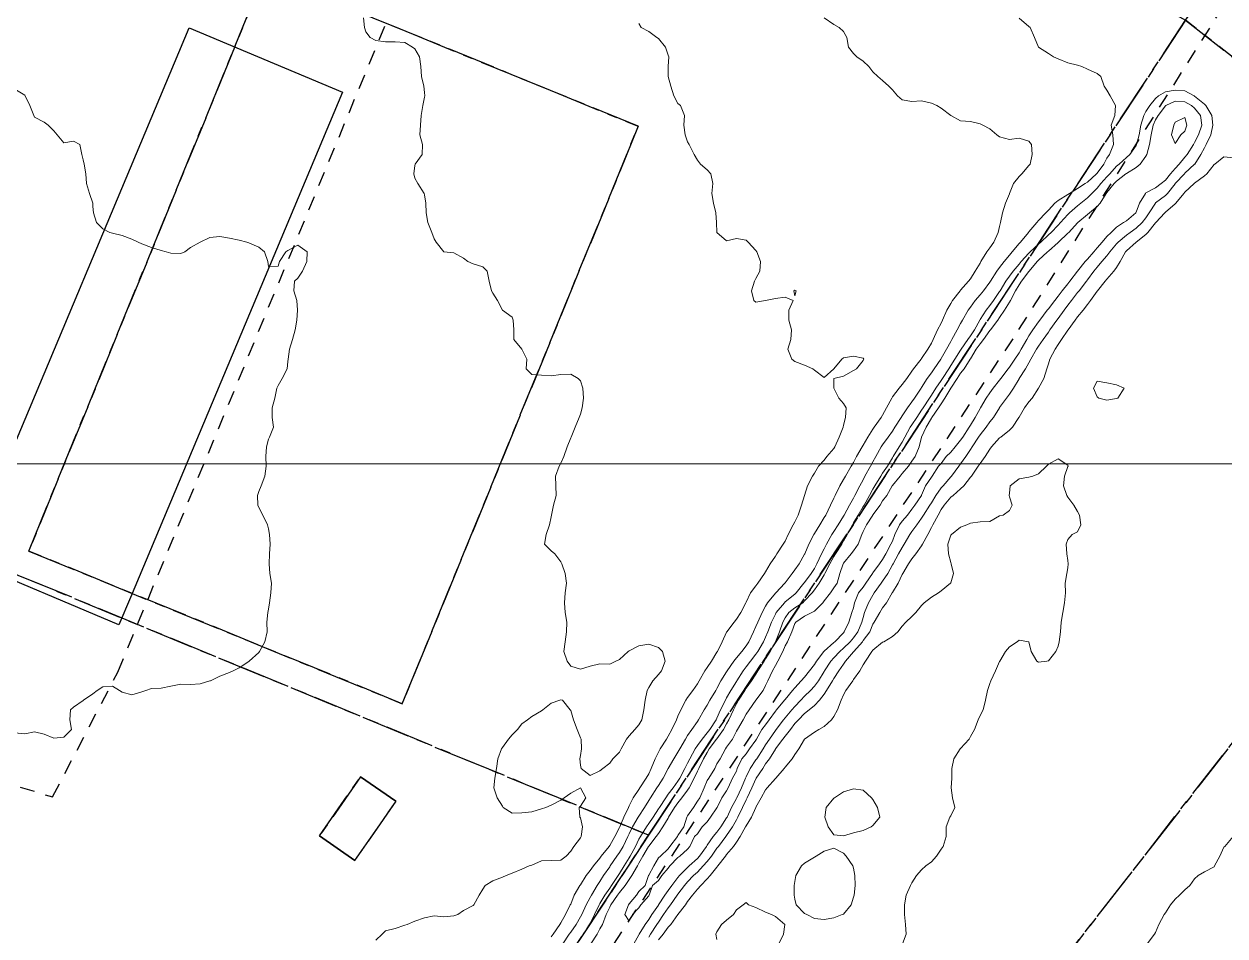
# Model space of a CAD drawing. Header units: centimetres. Extents: x 0 to 642158, y -847 to 649707.
# Drawn here: x 616084.7 to 616146.3, y 620463.2 to 620509.9 of the extents above; entities that cross this region are included whole.
import ezdxf

# ---------------------------------------------------------------- set-up
doc = ezdxf.new("R2010")
doc.units = ezdxf.units.CM
doc.header["$MEASUREMENT"] = 0
doc.linetypes.add('CENTERX2', pattern=[4, 2.5, -0.5, 0.5, -0.5])
doc.linetypes.add('JIS_02_0.7', pattern=[1.35, 0.75, -0.6])
for name, color, linetype, lineweight in [('MEV_grille', 254, 'Continuous', 9), ('WAL_parcellaire agricole', 7, 'JIS_02_0.7', 25), ('WAL_topographie 0.5', 253, 'Continuous', 20)]:
    doc.layers.add(name, color=color, linetype=linetype, lineweight=lineweight)
doc.layers.add('SPW_batiments', color=7, linetype='Continuous')
doc.layers.add('SPW_parcellaire cadastral', color=7, linetype='CENTERX2', lineweight=25, true_color=0xff0542)

# ---------------------------------------------------------------- blocks, each defined once
blk = doc.blocks.new('*U114')
at = {"layer": 'MEV_grille', "transparency": 33554687}
blk.add_lwpolyline([(-1338.461, 0), (1338.461, 0)], dxfattribs=at)
blk = doc.blocks.new('*U115')
at = {"layer": 'MEV_grille', "color": 0, "linetype": 'ByBlock', "lineweight": -2, "transparency": 16777216}
blk.add_blockref('*U114', (0, -1900), dxfattribs=at)

msp = doc.modelspace()

# ---------------------------------------------------------------- linework, layer by layer
at = {"layer": 'SPW_batiments'}
msp.add_lwpolyline([(616082.271, 620483.754), (616093.179, 620509.734), (616101.044, 620506.432), (616090.166, 620480.525), (616089.577, 620479.123), (616081.713, 620482.425), (616082.271, 620483.754)], dxfattribs=at)
at = {"layer": 'SPW_parcellaire cadastral'}
for points in [[(615931.337, 620592.858), (615971.151, 620581.229), (615978.826, 620600.883), (616144.289, 620510.138), (616116.745, 620468.333), (616017.034, 620509.432), (615970.821, 620527.189), (615953.097, 620533.669), (615937.755, 620539.488), (615931.337, 620592.858)], [(616163.665, 620494.835), (616144.289, 620510.138), (616193.653, 620578.812), (616202.718, 620594.404), (616229.797, 620577.554), (616234.338, 620574.673), (616171.549, 620488.346), (616163.665, 620494.835)], [(616097.056, 620512.52), (616116.218, 620504.69), (616104.113, 620475.069), (616084.952, 620482.898), (616097.056, 620512.52)], [(616097.056, 620512.52), (616084.952, 620482.898), (616104.113, 620475.069), (616116.218, 620504.69), (616097.056, 620512.52)], [(616163.665, 620494.835), (616090.561, 620401.059), (616077.627, 620408.871), (616089.977, 620427.615), (616116.745, 620468.333), (616144.289, 620510.138), (616163.665, 620494.835)], [(616116.745, 620468.333), (616089.977, 620427.615), (615994.067, 620462.39), (616000.291, 620475.534), (615942.545, 620497.494), (615942.016, 620504.175), (616002.982, 620480.589), (616010.006, 620494.955), (616017.034, 620509.432), (616116.745, 620468.333)], [(616163.665, 620494.835), (616171.549, 620488.346), (616184.862, 620477.393), (616184.868, 620477.388), (616186.96, 620475.669), (616186.968, 620475.661), (616199.691, 620465.204), (616132.595, 620378.538), (616129.31, 620374.515), (616118.04, 620382.235), (616090.561, 620401.059), (616163.665, 620494.835)], [(616103.789, 620470.062), (616101.679, 620467.032), (616099.869, 620468.292), (616101.969, 620471.322), (616103.789, 620470.062)], [(616103.789, 620470.062), (616101.969, 620471.322), (616099.869, 620468.292), (616101.679, 620467.032), (616103.789, 620470.062)]]:
    msp.add_lwpolyline(points, dxfattribs=at)
at = {"layer": 'WAL_parcellaire agricole'}
msp.add_lwpolyline([(616159.221, 620531.397), (616135.426, 620493.795), (616080.536, 620410.589), (616076.014, 620410.776), (616071.034, 620407.386), (616065.575, 620397.065), (616063.939, 620389.788), (616056.597, 620386.744), (615973.037, 620417.176), (616009.095, 620485.363), (616012.928, 620490.447), (616016.427, 620493.364), (616019.844, 620495.281), (616066.429, 620476.287), (616086.179, 620470.289), (616089.528, 620476.69), (616108.823, 620523.391)], dxfattribs=at)
at = {"layer": 'WAL_topographie 0.5'}
for points in [[(616102.117, 620510.25), (616102.174, 620509.75), (616102.25, 620509.527), (616102.47, 620509.25), (616102.75, 620509.083), (616103.25, 620509.027), (616103.75, 620509.028), (616104.25, 620508.98), (616104.645, 620508.75), (616104.75, 620508.658), (616104.997, 620508.25), (616105.073, 620507.75), (616105.099, 620507.25), (616105.222, 620506.75), (616105.25, 620506.417), (616105.262, 620506.25), (616105.25, 620506.187), (616105.167, 620505.75), (616105.088, 620505.25), (616105.045, 620504.75), (616105.019, 620504.25), (616105.146, 620503.75), (616105.13, 620503.25), (616104.77, 620502.75), (616104.75, 620502.679), (616104.698, 620502.25), (616104.75, 620502.036), (616104.917, 620501.75), (616105.234, 620501.25), (616105.25, 620501.167), (616105.314, 620500.75), (616105.341, 620500.25), (616105.429, 620499.75), (616105.629, 620499.25), (616105.75, 620498.917), (616105.845, 620498.75), (616106.25, 620498.25), (616106.25, 620498.25), (616106.75, 620498.2), (616107.25, 620497.917), (616107.472, 620497.75), (616107.75, 620497.641), (616108.25, 620497.481), (616108.464, 620497.25), (616108.577, 620496.75), (616108.694, 620496.25), (616108.75, 620496.135), (616109, 620495.75), (616109.25, 620495.25), (616109.25, 620495.25), (616109.75, 620494.9), (616109.794, 620494.75), (616109.829, 620494.25), (616109.843, 620493.75), (616110.25, 620493.25), (616110.25, 620493.25), (616110.5, 620492.75), (616110.464, 620492.25), (616110.75, 620491.964), (616111.25, 620491.917), (616111.75, 620491.888), (616112.25, 620491.96), (616112.75, 620491.982), (616113.132, 620491.75), (616113.25, 620491.625), (616113.365, 620491.25), (616113.409, 620490.75), (616113.342, 620490.25), (616113.25, 620489.925), (616113.184, 620489.75), (616112.979, 620489.25), (616112.767, 620488.75), (616112.75, 620488.704), (616112.568, 620488.25), (616112.393, 620487.75), (616112.25, 620487.404), (616112.157, 620487.25), (616111.97, 620486.75), (616111.981, 620486.25), (616112, 620485.75), (616111.875, 620485.25), (616111.769, 620484.75), (616111.75, 620484.659), (616111.663, 620484.25), (616111.5, 620483.75), (616111.402, 620483.25), (616111.75, 620482.917), (616111.94, 620482.75), (616112.25, 620482.344), (616112.294, 620482.25), (616112.469, 620481.75), (616112.528, 620481.25), (616112.475, 620480.75), (616112.433, 620480.25), (616112.466, 620479.75), (616112.547, 620479.25), (616112.539, 620478.75), (616112.461, 620478.25), (616112.4, 620477.75), (616112.563, 620477.25), (616112.75, 620477), (616113.25, 620476.85), (616113.75, 620477), (616114.25, 620477.119), (616114.75, 620477.104), (616115.066, 620477.25), (616115.25, 620477.333), (616115.699, 620477.75), (616115.75, 620477.785), (616116.25, 620478.037), (616116.75, 620478.132), (616117.25, 620477.953), (616117.453, 620477.75), (616117.595, 620477.25), (616117.41, 620476.75), (616117.25, 620476.562), (616116.972, 620476.25), (616116.75, 620475.905), (616116.676, 620475.75), (616116.574, 620475.25), (616116.504, 620474.75), (616116.399, 620474.25), (616116.25, 620473.984), (616116.038, 620473.75), (616115.75, 620473.424), (616115.617, 620473.25), (616115.339, 620472.75), (616115.25, 620472.583), (616114.917, 620472.25), (616114.75, 620472.028), (616114.393, 620471.75), (616114.25, 620471.621), (616113.75, 620471.393), (616113.281, 620471.75), (616113.25, 620471.917), (616113.228, 620472.25), (616113.25, 620472.417), (616113.299, 620472.75), (616113.282, 620473.25), (616113.25, 620473.315), (616113.083, 620473.75), (616112.897, 620474.25), (616112.75, 620474.722), (616112.728, 620474.75), (616112.333, 620475.25), (616112.25, 620475.276), (616112.187, 620475.25), (616111.75, 620475.104), (616111.325, 620474.75), (616111.25, 620474.696), (616110.75, 620474.417), (616110.543, 620474.25), (616110.25, 620474.043), (616110.028, 620473.75), (616109.75, 620473.472), (616109.553, 620473.25), (616109.25, 620472.82), (616109.206, 620472.75), (616109.022, 620472.25), (616108.944, 620471.75), (616108.858, 620471.25), (616108.804, 620470.75), (616108.972, 620470.25), (616109.25, 620469.809), (616109.296, 620469.75), (616109.75, 620469.447), (616110.25, 620469.479), (616110.75, 620469.53), (616111.25, 620469.677), (616111.469, 620469.75), (616111.75, 620469.865), (616112.25, 620470.117), (616112.417, 620470.25), (616112.75, 620470.485), (616113.25, 620470.75), (616113.25, 620470.75), (616113.25, 620470.75), (616113.519, 620470.25), (616113.25, 620469.812), (616113.188, 620469.75), (616113.214, 620469.25), (616113.25, 620469.214), (616113.352, 620468.75), (616113.283, 620468.25), (616113.25, 620468.195), (616112.919, 620467.75), (616112.75, 620467.514), (616112.521, 620467.25), (616112.25, 620467.036), (616111.75, 620467.02), (616111.25, 620467.015), (616110.75, 620466.796), (616110.625, 620466.75), (616110.25, 620466.576), (616109.75, 620466.382), (616109.45, 620466.25), (616109.25, 620466.164), (616108.75, 620465.991), (616108.361, 620465.75), (616108.25, 620465.55), (616108.05, 620465.25), (616107.775, 620464.75), (616107.75, 620464.725), (616107.25, 620464.456), (616106.958, 620464.25), (616106.75, 620464.182), (616106.25, 620464.129), (616105.75, 620464.192), (616105.25, 620464.094), (616104.75, 620463.917), (616104.357, 620463.75), (616104.25, 620463.707), (616103.75, 620463.533), (616103.25, 620463.411), (616103.083, 620463.25), (616102.75, 620462.937)], [(616125.75, 620510.25), (616126.25, 620509.917), (616126.528, 620509.75), (616126.75, 620509.55), (616126.917, 620509.25), (616126.993, 620508.75), (616127.25, 620508.422), (616127.422, 620508.25), (616127.75, 620508.034), (616128.041, 620507.75), (616128.25, 620507.485), (616128.508, 620507.25), (616128.75, 620507.042), (616129.059, 620506.75), (616129.25, 620506.553), (616129.52, 620506.25), (616129.75, 620506.052), (616130.25, 620505.964), (616130.75, 620505.992), (616131.25, 620505.879), (616131.526, 620505.75), (616131.75, 620505.615), (616132.25, 620505.25), (616132.25, 620505.25), (616132.75, 620504.964), (616133.25, 620504.935), (616133.75, 620504.817), (616133.885, 620504.75), (616134.25, 620504.56), (616134.61, 620504.25), (616134.75, 620504.156), (616135.25, 620504.009), (616135.75, 620504.085), (616136.25, 620503.935), (616136.38, 620503.75), (616136.425, 620503.25), (616136.31, 620502.75), (616136.25, 620502.679), (616135.881, 620502.25), (616135.75, 620502.11), (616135.46, 620501.75), (616135.256, 620501.25), (616135.25, 620501.233), (616135.054, 620500.75), (616134.898, 620500.25), (616134.795, 620499.75), (616134.75, 620499.548), (616134.683, 620499.25), (616134.446, 620498.75), (616134.25, 620498.452), (616134.092, 620498.25), (616133.789, 620497.75), (616133.75, 620497.676), (616133.491, 620497.25), (616133.25, 620496.868), (616133.158, 620496.75), (616132.75, 620496.285), (616132.721, 620496.25), (616132.336, 620495.75), (616132.25, 620495.605), (616132.048, 620495.25), (616131.82, 620494.75), (616131.75, 620494.592), (616131.57, 620494.25), (616131.334, 620493.75), (616131.25, 620493.573), (616131.069, 620493.25), (616130.75, 620492.777), (616130.729, 620492.75), (616130.331, 620492.25), (616130.25, 620492.131), (616129.984, 620491.75), (616129.75, 620491.444), (616129.591, 620491.25), (616129.25, 620490.805), (616129.213, 620490.75), (616128.951, 620490.25), (616128.75, 620489.879), (616128.674, 620489.75), (616128.323, 620489.25), (616128.25, 620489.147), (616127.994, 620488.75), (616127.75, 620488.332), (616127.699, 620488.25), (616127.41, 620487.75), (616127.25, 620487.442), (616127.139, 620487.25), (616126.849, 620486.75), (616126.75, 620486.571), (616126.559, 620486.25), (616126.309, 620485.75), (616126.25, 620485.617), (616126.077, 620485.25), (616125.833, 620484.75), (616125.75, 620484.615), (616125.525, 620484.25), (616125.25, 620483.801), (616125.219, 620483.75), (616124.956, 620483.25), (616124.755, 620482.75), (616124.75, 620482.74), (616124.47, 620482.25), (616124.25, 620481.933), (616124.116, 620481.75), (616123.75, 620481.268), (616123.736, 620481.25), (616123.267, 620480.75), (616123.25, 620480.734), (616122.851, 620480.25), (616122.75, 620480.073), (616122.566, 620479.75), (616122.341, 620479.25), (616122.25, 620479.022), (616122.121, 620478.75), (616121.883, 620478.25), (616121.75, 620478.037), (616121.531, 620477.75), (616121.25, 620477.417), (616121.113, 620477.25), (616120.772, 620476.75), (616120.75, 620476.712), (616120.458, 620476.25), (616120.25, 620475.857), (616120.188, 620475.75), (616119.886, 620475.25), (616119.75, 620474.997), (616119.597, 620474.75), (616119.31, 620474.25), (616119.25, 620474.161), (616118.969, 620473.75), (616118.75, 620473.435), (616118.637, 620473.25), (616118.346, 620472.75), (616118.25, 620472.584), (616118.041, 620472.25), (616117.75, 620471.754), (616117.748, 620471.75), (616117.487, 620471.25), (616117.25, 620470.874), (616117.173, 620470.75), (616116.842, 620470.25), (616116.75, 620470.101), (616116.53, 620469.75), (616116.25, 620469.307), (616116.217, 620469.25), (616115.929, 620468.75), (616115.75, 620468.396), (616115.681, 620468.25), (616115.44, 620467.75), (616115.25, 620467.437), (616115.12, 620467.25), (616114.776, 620466.75), (616114.75, 620466.709), (616114.438, 620466.25), (616114.25, 620465.951), (616114.116, 620465.75), (616113.818, 620465.25), (616113.75, 620465.125), (616113.545, 620464.75), (616113.315, 620464.25), (616113.25, 620464.132), (616113.025, 620463.75), (616112.75, 620463.356), (616112.675, 620463.25), (616112.354, 620462.75)], [(616135.75, 620510.239), (616136.25, 620509.807), (616136.316, 620509.75), (616136.537, 620509.25), (616136.75, 620508.75), (616136.75, 620508.75), (616137.25, 620508.425), (616137.513, 620508.25), (616137.75, 620508.144), (616138.25, 620507.952), (616138.75, 620507.832), (616138.963, 620507.75), (616139.25, 620507.612), (616139.75, 620507.405), (616139.94, 620507.25), (616140.119, 620506.75), (616140.25, 620506.545), (616140.424, 620506.25), (616140.691, 620505.75), (616140.652, 620505.25), (616140.478, 620504.75), (616140.564, 620504.25), (616140.595, 620503.75), (616140.388, 620503.25), (616140.25, 620503.056), (616140.089, 620502.75), (616139.75, 620502.28), (616139.723, 620502.25), (616139.25, 620501.816), (616139.137, 620501.75), (616138.75, 620501.495), (616138.337, 620501.25), (616138.25, 620501.194), (616137.75, 620500.889), (616137.581, 620500.75), (616137.25, 620500.392), (616137.127, 620500.25), (616136.75, 620499.85), (616136.657, 620499.75), (616136.25, 620499.27), (616136.237, 620499.25), (616135.823, 620498.75), (616135.75, 620498.671), (616135.4, 620498.25), (616135.25, 620498.072), (616134.987, 620497.75), (616134.75, 620497.446), (616134.61, 620497.25), (616134.283, 620496.75), (616134.25, 620496.697), (616133.92, 620496.25), (616133.75, 620496.039), (616133.49, 620495.75), (616133.25, 620495.418), (616133.133, 620495.25), (616132.851, 620494.75), (616132.75, 620494.568), (616132.575, 620494.25), (616132.304, 620493.75), (616132.25, 620493.657), (616132.022, 620493.25), (616131.75, 620492.782), (616131.73, 620492.75), (616131.389, 620492.25), (616131.25, 620492.045), (616131.035, 620491.75), (616130.75, 620491.293), (616130.72, 620491.25), (616130.376, 620490.75), (616130.25, 620490.553), (616130.029, 620490.25), (616129.75, 620489.835), (616129.695, 620489.75), (616129.378, 620489.25), (616129.25, 620489.044), (616129.031, 620488.75), (616128.75, 620488.356), (616128.679, 620488.25), (616128.408, 620487.75), (616128.25, 620487.471), (616128.123, 620487.25), (616127.845, 620486.75), (616127.75, 620486.561), (616127.584, 620486.25), (616127.326, 620485.75), (616127.25, 620485.611), (616127.043, 620485.25), (616126.78, 620484.75), (616126.75, 620484.696), (616126.473, 620484.25), (616126.25, 620483.899), (616126.147, 620483.75), (616125.872, 620483.25), (616125.75, 620483.008), (616125.622, 620482.75), (616125.379, 620482.25), (616125.25, 620482.013), (616125.081, 620481.75), (616124.75, 620481.293), (616124.715, 620481.25), (616124.312, 620480.75), (616124.25, 620480.694), (616123.75, 620480.288), (616123.71, 620480.25), (616123.294, 620479.75), (616123.25, 620479.656), (616123.054, 620479.25), (616122.862, 620478.75), (616122.75, 620478.488), (616122.637, 620478.25), (616122.345, 620477.75), (616122.25, 620477.609), (616121.972, 620477.25), (616121.75, 620476.954), (616121.594, 620476.75), (616121.275, 620476.25), (616121.25, 620476.212), (616120.966, 620475.75), (616120.75, 620475.366), (616120.683, 620475.25), (616120.437, 620474.75), (616120.25, 620474.335), (616120.204, 620474.25), (616119.887, 620473.75), (616119.75, 620473.572), (616119.488, 620473.25), (616119.25, 620472.922), (616119.132, 620472.75), (616118.855, 620472.25), (616118.75, 620472.016), (616118.611, 620471.75), (616118.351, 620471.25), (616118.25, 620471.092), (616118.011, 620470.75), (616117.75, 620470.425), (616117.624, 620470.25), (616117.299, 620469.75), (616117.25, 620469.67), (616116.984, 620469.25), (616116.75, 620468.921), (616116.635, 620468.75), (616116.323, 620468.25), (616116.25, 620468.124), (616116.069, 620467.75), (616115.801, 620467.25), (616115.75, 620467.164), (616115.486, 620466.75), (616115.25, 620466.361), (616115.18, 620466.25), (616114.852, 620465.75), (616114.75, 620465.608), (616114.508, 620465.25), (616114.25, 620464.823), (616114.206, 620464.75), (616113.965, 620464.25), (616113.75, 620463.794), (616113.727, 620463.75), (616113.394, 620463.25), (616113.25, 620463.007)], [(616116.25, 620509.964), (616116.37, 620509.75), (616116.75, 620509.552), (616117.164, 620509.25), (616117.25, 620509.196), (616117.612, 620508.75), (616117.75, 620508.337), (616117.783, 620508.25), (616117.758, 620507.75), (616117.75, 620507.25), (616117.89, 620506.75), (616118.034, 620506.25), (616118.25, 620505.854), (616118.389, 620505.75), (616118.583, 620505.25), (616118.55, 620504.75), (616118.625, 620504.25), (616118.75, 620503.897), (616118.833, 620503.75), (616119.089, 620503.25), (616119.25, 620502.956), (616119.409, 620502.75), (616119.75, 620502.45), (616119.935, 620502.25), (616120.047, 620501.75), (616119.993, 620501.25), (616120.083, 620500.75), (616120.197, 620500.25), (616120.234, 620499.75), (616120.25, 620499.25), (616120.25, 620499.25), (616120.75, 620498.815), (616121.25, 620498.933), (616121.75, 620498.842), (616121.859, 620498.75), (616122.25, 620498.319), (616122.291, 620498.25), (616122.482, 620497.75), (616122.453, 620497.25), (616122.25, 620496.889), (616122.184, 620496.75), (616122.023, 620496.25), (616122.145, 620495.75), (616122.25, 620495.67), (616122.75, 620495.75), (616122.75, 620495.75), (616123.25, 620495.853), (616123.75, 620495.928), (616124.166, 620495.75), (616123.946, 620495.25), (616123.935, 620494.75), (616124.077, 620494.25), (616124.036, 620493.75), (616123.883, 620493.25), (616124.096, 620492.75), (616124.25, 620492.632), (616124.75, 620492.444), (616125.162, 620492.25), (616125.25, 620492.182), (616125.75, 620491.806), (616126.25, 620492.25), (616126.25, 620492.25), (616126.655, 620492.75), (616126.75, 620492.807), (616127.25, 620492.898), (616127.75, 620492.803), (616127.792, 620492.75), (616127.75, 620492.673), (616127.406, 620492.25), (616127.25, 620492.161), (616126.75, 620491.875), (616126.25, 620491.75), (616126.25, 620491.25), (616126.5, 620490.75), (616126.75, 620490.475), (616126.875, 620490.25), (616126.839, 620489.75), (616126.75, 620489.35), (616126.725, 620489.25), (616126.519, 620488.75), (616126.305, 620488.25), (616126.25, 620488.159), (616125.894, 620487.75), (616125.75, 620487.566), (616125.457, 620487.25), (616125.25, 620486.901), (616125.154, 620486.75), (616124.897, 620486.25), (616124.75, 620485.75), (616124.75, 620485.75), (616124.595, 620485.25), (616124.413, 620484.75), (616124.25, 620484.394), (616124.169, 620484.25), (616123.912, 620483.75), (616123.75, 620483.411), (616123.651, 620483.25), (616123.329, 620482.75), (616123.25, 620482.632), (616122.989, 620482.25), (616122.75, 620481.842), (616122.695, 620481.75), (616122.35, 620481.25), (616122.25, 620481.114), (616121.976, 620480.75), (616121.75, 620480.271), (616121.739, 620480.25), (616121.471, 620479.75), (616121.25, 620479.405), (616121.127, 620479.25), (616120.755, 620478.75), (616120.75, 620478.742), (616120.514, 620478.25), (616120.277, 620477.75), (616120.25, 620477.706), (616119.973, 620477.25), (616119.75, 620476.922), (616119.638, 620476.75), (616119.346, 620476.25), (616119.25, 620476.092), (616119.01, 620475.75), (616118.75, 620475.38), (616118.658, 620475.25), (616118.394, 620474.75), (616118.25, 620474.424), (616118.179, 620474.25), (616117.931, 620473.75), (616117.75, 620473.402), (616117.656, 620473.25), (616117.338, 620472.75), (616117.25, 620472.581), (616117.078, 620472.25), (616116.873, 620471.75), (616116.75, 620471.478), (616116.626, 620471.25), (616116.301, 620470.75), (616116.25, 620470.672), (616115.963, 620470.25), (616115.75, 620469.828), (616115.71, 620469.75), (616115.47, 620469.25), (616115.265, 620468.75), (616115.25, 620468.715), (616115.016, 620468.25), (616114.75, 620467.79), (616114.718, 620467.75), (616114.318, 620467.25), (616114.25, 620467.155), (616113.923, 620466.75), (616113.75, 620466.514), (616113.539, 620466.25), (616113.25, 620465.785), (616113.225, 620465.75), (616112.934, 620465.25), (616112.75, 620464.786), (616112.732, 620464.75), (616112.482, 620464.25), (616112.25, 620463.823), (616112.202, 620463.75), (616111.845, 620463.25), (616111.75, 620463.105)], [(616084.25, 620506.598), (616084.75, 620506.294), (616084.778, 620506.25), (616085.007, 620505.75), (616085.218, 620505.25), (616085.25, 620505.15), (616085.75, 620504.897), (616085.958, 620504.75), (616086.25, 620504.458), (616086.417, 620504.25), (616086.75, 620503.833), (616087.25, 620503.925), (616087.568, 620503.75), (616087.673, 620503.25), (616087.75, 620502.964), (616087.791, 620502.75), (616087.889, 620502.25), (616087.921, 620501.75), (616088.069, 620501.25), (616088.235, 620500.75), (616088.25, 620500.583), (616088.276, 620500.25), (616088.433, 620499.75), (616088.75, 620499.422), (616089.107, 620499.25), (616089.25, 620499.208), (616089.75, 620499.09), (616090.25, 620498.905), (616090.56, 620498.75), (616090.75, 620498.659), (616091.25, 620498.474), (616091.75, 620498.324), (616092, 620498.25), (616092.25, 620498.181), (616092.75, 620498.167), (616092.964, 620498.25), (616093.25, 620498.472), (616093.75, 620498.75), (616093.75, 620498.75), (616094.25, 620498.977), (616094.75, 620499.044), (616095.25, 620498.954), (616095.75, 620498.856), (616096.139, 620498.75), (616096.25, 620498.715), (616096.75, 620498.483), (616097.054, 620498.25), (616097.222, 620497.75), (616097.25, 620497.5), (616097.75, 620497.519), (616097.823, 620497.75), (616098.141, 620498.25), (616098.25, 620498.316), (616098.75, 620498.599), (616099.229, 620498.25), (616099.219, 620497.75), (616099, 620497.25), (616098.75, 620496.893), (616098.594, 620496.75), (616098.547, 620496.25), (616098.697, 620495.75), (616098.738, 620495.25), (616098.709, 620494.75), (616098.625, 620494.25), (616098.476, 620493.75), (616098.323, 620493.25), (616098.263, 620492.75), (616098.25, 620492.625), (616098.205, 620492.25), (616097.948, 620491.75), (616097.75, 620491.398), (616097.68, 620491.25), (616097.578, 620490.75), (616097.434, 620490.25), (616097.439, 620489.75), (616097.517, 620489.25), (616097.304, 620488.75), (616097.25, 620488.635), (616097.157, 620488.25), (616097.109, 620487.75), (616097.128, 620487.25), (616097.071, 620486.75), (616096.869, 620486.25), (616096.75, 620485.956), (616096.686, 620485.75), (616096.706, 620485.25), (616096.75, 620485.139), (616096.969, 620484.75), (616097.2, 620484.25), (616097.25, 620484.036), (616097.306, 620483.75), (616097.338, 620483.25), (616097.31, 620482.75), (616097.285, 620482.25), (616097.323, 620481.75), (616097.407, 620481.25), (616097.375, 620480.75), (616097.301, 620480.25), (616097.25, 620479.917), (616097.223, 620479.75), (616097.171, 620479.25), (616097.181, 620478.75), (616097.06, 620478.25), (616096.791, 620477.75), (616096.75, 620477.696), (616096.269, 620477.25), (616096.25, 620477.238), (616095.75, 620476.904), (616095.434, 620476.75), (616095.25, 620476.669), (616094.75, 620476.482), (616094.275, 620476.25), (616094.25, 620476.239), (616093.75, 620476.087), (616093.25, 620476.059), (616092.75, 620476.068), (616092.25, 620475.962), (616091.75, 620475.872), (616091.25, 620475.856), (616090.956, 620475.75), (616090.75, 620475.672), (616090.25, 620475.522), (616089.75, 620475.67), (616089.612, 620475.75), (616089.25, 620475.964), (616088.75, 620475.944), (616088.466, 620475.75), (616088.25, 620475.58), (616087.766, 620475.25), (616087.75, 620475.238), (616087.25, 620474.891), (616087.1, 620474.75), (616087.069, 620474.25), (616087.15, 620473.75), (616086.75, 620473.361), (616086.25, 620473.298), (616085.75, 620473.513), (616085.25, 620473.632), (616084.75, 620473.526), (616084.25, 620473.58)], [(616115.994, 620462.75), (616116.25, 620463.211), (616116.271, 620463.25), (616116.573, 620463.75), (616116.75, 620464.001), (616116.91, 620464.25), (616117.25, 620464.733), (616117.262, 620464.75), (616117.578, 620465.25), (616117.75, 620465.488), (616117.94, 620465.75), (616118.25, 620466.148), (616118.335, 620466.25), (616118.75, 620466.671), (616118.833, 620466.75), (616119.25, 620467.135), (616119.352, 620467.25), (616119.711, 620467.75), (616119.75, 620467.808), (616120.056, 620468.25), (616120.25, 620468.482), (616120.451, 620468.75), (616120.75, 620469.217), (616120.768, 620469.25), (616121, 620469.75), (616121.25, 620470.212), (616121.269, 620470.25), (616121.504, 620470.75), (616121.716, 620471.25), (616121.75, 620471.321), (616121.96, 620471.75), (616122.25, 620472.192), (616122.29, 620472.25), (616122.623, 620472.75), (616122.75, 620472.955), (616122.942, 620473.25), (616123.25, 620473.697), (616123.291, 620473.75), (616123.673, 620474.25), (616123.75, 620474.348), (616124.084, 620474.75), (616124.25, 620474.935), (616124.562, 620475.25), (616124.75, 620475.456), (616125.052, 620475.75), (616125.25, 620475.965), (616125.459, 620476.25), (616125.75, 620476.72), (616125.768, 620476.75), (616126.095, 620477.25), (616126.25, 620477.425), (616126.554, 620477.75), (616126.75, 620477.923), (616127.079, 620478.25), (616127.25, 620478.445), (616127.48, 620478.75), (616127.689, 620479.25), (616127.75, 620479.496), (616127.822, 620479.75), (616128.017, 620480.25), (616128.25, 620480.645), (616128.322, 620480.75), (616128.673, 620481.25), (616128.75, 620481.354), (616129.016, 620481.75), (616129.25, 620482.187), (616129.282, 620482.25), (616129.563, 620482.75), (616129.75, 620483.088), (616129.862, 620483.25), (616130.147, 620483.75), (616130.25, 620483.898), (616130.502, 620484.25), (616130.75, 620484.583), (616130.853, 620484.75), (616131.17, 620485.25), (616131.25, 620485.378), (616131.48, 620485.75), (616131.75, 620486.14), (616131.855, 620486.25), (616132.25, 620486.707), (616132.289, 620486.75), (616132.655, 620487.25), (616132.75, 620487.381), (616133.009, 620487.75), (616133.25, 620488.107), (616133.345, 620488.25), (616133.67, 620488.75), (616133.75, 620488.864), (616134.066, 620489.25), (616134.25, 620489.524), (616134.432, 620489.75), (616134.742, 620490.25), (616134.75, 620490.262), (616135.1, 620490.75), (616135.25, 620490.956), (616135.459, 620491.25), (616135.75, 620491.736), (616135.759, 620491.75), (616136.074, 620492.25), (616136.25, 620492.562), (616136.351, 620492.75), (616136.646, 620493.25), (616136.75, 620493.417), (616136.98, 620493.75), (616137.25, 620494.134), (616137.329, 620494.25), (616137.692, 620494.75), (616137.75, 620494.827), (616138.059, 620495.25), (616138.25, 620495.509), (616138.429, 620495.75), (616138.75, 620496.162), (616138.821, 620496.25), (616139.208, 620496.75), (616139.25, 620496.806), (616139.575, 620497.25), (616139.75, 620497.47), (616139.999, 620497.75), (616140.25, 620498.039), (616140.4, 620498.25), (616140.75, 620498.662), (616140.829, 620498.75), (616141.25, 620499.106), (616141.446, 620499.25), (616141.75, 620499.471), (616142.055, 620499.75), (616142.25, 620499.997), (616142.423, 620500.25), (616142.745, 620500.75), (616142.75, 620500.755), (616143.25, 620501.139), (616143.358, 620501.25), (616143.75, 620501.741), (616143.757, 620501.75), (616144.223, 620502.25), (616144.25, 620502.278), (616144.75, 620502.745), (616144.754, 620502.75), (616145.077, 620503.25), (616145.25, 620503.59), (616145.344, 620503.75), (616145.587, 620504.25), (616145.69, 620504.75), (616145.636, 620505.25), (616145.324, 620505.75), (616145.25, 620505.829), (616144.75, 620506.24), (616144.729, 620506.25), (616144.25, 620506.507), (616143.75, 620506.551), (616143.25, 620506.464), (616142.906, 620506.25), (616142.75, 620506.118), (616142.451, 620505.75), (616142.25, 620505.441), (616142.139, 620505.25), (616141.984, 620504.75), (616141.901, 620504.25), (616141.77, 620503.75), (616141.75, 620503.708), (616141.424, 620503.25), (616141.25, 620503.095), (616140.884, 620502.75), (616140.75, 620502.639), (616140.402, 620502.25), (616140.25, 620502.096), (616139.942, 620501.75), (616139.75, 620501.512), (616139.482, 620501.25), (616139.25, 620501.017), (616138.922, 620500.75), (616138.75, 620500.604), (616138.332, 620500.25), (616138.25, 620500.167), (616137.872, 620499.75), (616137.75, 620499.619), (616137.395, 620499.25), (616137.25, 620499.114), (616136.869, 620498.75), (616136.75, 620498.647), (616136.319, 620498.25), (616136.25, 620498.181), (616135.862, 620497.75), (616135.75, 620497.615), (616135.441, 620497.25), (616135.25, 620497.001), (616135.066, 620496.75), (616134.77, 620496.25), (616134.75, 620496.216), (616134.442, 620495.75), (616134.25, 620495.494), (616134.058, 620495.25), (616133.75, 620494.771), (616133.738, 620494.75), (616133.459, 620494.25), (616133.25, 620493.935), (616133.124, 620493.75), (616132.777, 620493.25), (616132.75, 620493.209), (616132.46, 620492.75), (616132.25, 620492.42), (616132.144, 620492.25), (616131.818, 620491.75), (616131.75, 620491.65), (616131.476, 620491.25), (616131.25, 620490.905), (616131.151, 620490.75), (616130.834, 620490.25), (616130.75, 620490.122), (616130.5, 620489.75), (616130.25, 620489.369), (616130.17, 620489.25), (616129.895, 620488.75), (616129.75, 620488.49), (616129.597, 620488.25), (616129.293, 620487.75), (616129.25, 620487.681), (616129.005, 620487.25), (616128.75, 620486.896), (616128.651, 620486.75), (616128.343, 620486.25), (616128.25, 620486.08), (616128.079, 620485.75), (616127.797, 620485.25), (616127.75, 620485.179), (616127.487, 620484.75), (616127.25, 620484.341), (616127.199, 620484.25), (616126.935, 620483.75), (616126.75, 620483.424), (616126.65, 620483.25), (616126.336, 620482.75), (616126.25, 620482.613), (616126.043, 620482.25), (616125.791, 620481.75), (616125.75, 620481.679), (616125.486, 620481.25), (616125.25, 620480.914), (616125.131, 620480.75), (616124.75, 620480.339), (616124.65, 620480.25), (616124.25, 620479.995), (616123.945, 620479.75), (616123.75, 620479.475), (616123.633, 620479.25), (616123.464, 620478.75), (616123.253, 620478.25), (616123.25, 620478.244), (616122.986, 620477.75), (616122.75, 620477.367), (616122.672, 620477.25), (616122.351, 620476.75), (616122.25, 620476.587), (616122.019, 620476.25), (616121.75, 620475.861), (616121.679, 620475.75), (616121.359, 620475.25), (616121.25, 620475.064), (616121.095, 620474.75), (616120.866, 620474.25), (616120.75, 620474.04), (616120.588, 620473.75), (616120.25, 620473.266), (616120.237, 620473.25), (616119.86, 620472.75), (616119.75, 620472.572), (616119.563, 620472.25), (616119.323, 620471.75), (616119.25, 620471.606), (616119.083, 620471.25), (616118.823, 620470.75), (616118.75, 620470.639), (616118.449, 620470.25), (616118.25, 620469.991), (616118.072, 620469.75), (616117.775, 620469.25), (616117.75, 620469.204), (616117.479, 620468.75), (616117.25, 620468.42), (616117.13, 620468.25), (616116.75, 620467.757), (616116.746, 620467.75), (616116.451, 620467.25), (616116.25, 620466.889), (616116.17, 620466.75), (616115.882, 620466.25), (616115.75, 620466.059), (616115.54, 620465.75), (616115.25, 620465.387), (616115.15, 620465.25), (616114.809, 620464.75), (616114.75, 620464.641), (616114.571, 620464.25), (616114.379, 620463.75), (616114.25, 620463.514), (616114.102, 620463.25), (616113.791, 620462.75)], [(616115.75, 620463.92), (616115.926, 620464.25), (616116.25, 620464.595), (616116.354, 620464.75), (616116.75, 620465.219), (616116.767, 620465.25), (616116.946, 620465.75), (616117.25, 620465.999), (616117.432, 620466.25), (616117.75, 620466.63), (616117.834, 620466.75), (616118.25, 620467.173), (616118.353, 620467.25), (616118.75, 620467.606), (616118.865, 620467.75), (616119.108, 620468.25), (616119.25, 620468.402), (616119.494, 620468.75), (616119.75, 620469.007), (616119.921, 620469.25), (616120.25, 620469.728), (616120.26, 620469.75), (616120.496, 620470.25), (616120.75, 620470.604), (616120.821, 620470.75), (616121.046, 620471.25), (616121.25, 620471.616), (616121.295, 620471.75), (616121.533, 620472.25), (616121.75, 620472.502), (616121.913, 620472.75), (616122.25, 620473.203), (616122.276, 620473.25), (616122.548, 620473.75), (616122.75, 620473.99), (616122.929, 620474.25), (616123.25, 620474.685), (616123.298, 620474.75), (616123.71, 620475.25), (616123.75, 620475.286), (616124.125, 620475.75), (616124.25, 620475.892), (616124.565, 620476.25), (616124.75, 620476.434), (616125.004, 620476.75), (616125.25, 620477.077), (616125.352, 620477.25), (616125.731, 620477.75), (616125.75, 620477.77), (616126.25, 620478.215), (616126.29, 620478.25), (616126.75, 620478.711), (616126.784, 620478.75), (616127.017, 620479.25), (616127.17, 620479.75), (616127.25, 620479.986), (616127.313, 620480.25), (616127.512, 620480.75), (616127.75, 620481.048), (616127.883, 620481.25), (616128.229, 620481.75), (616128.25, 620481.778), (616128.588, 620482.25), (616128.75, 620482.459), (616128.905, 620482.75), (616129.176, 620483.25), (616129.25, 620483.41), (616129.379, 620483.75), (616129.612, 620484.25), (616129.75, 620484.435), (616130.02, 620484.75), (616130.25, 620485.048), (616130.394, 620485.25), (616130.741, 620485.75), (616130.75, 620485.764), (616130.948, 620486.25), (616131.25, 620486.689), (616131.29, 620486.75), (616131.622, 620487.25), (616131.75, 620487.396), (616132.009, 620487.75), (616132.25, 620487.967), (616132.477, 620488.25), (616132.75, 620488.587), (616132.858, 620488.75), (616133.181, 620489.25), (616133.25, 620489.353), (616133.492, 620489.75), (616133.75, 620490.214), (616133.77, 620490.25), (616134.064, 620490.75), (616134.25, 620491.02), (616134.418, 620491.25), (616134.75, 620491.665), (616134.813, 620491.75), (616135.188, 620492.25), (616135.25, 620492.329), (616135.532, 620492.75), (616135.75, 620493.076), (616135.857, 620493.25), (616136.139, 620493.75), (616136.25, 620493.935), (616136.451, 620494.25), (616136.75, 620494.667), (616136.811, 620494.75), (616137.188, 620495.25), (616137.25, 620495.323), (616137.576, 620495.75), (616137.75, 620495.974), (616137.958, 620496.25), (616138.25, 620496.616), (616138.355, 620496.75), (616138.749, 620497.25), (616138.75, 620497.251), (616139.14, 620497.75), (616139.25, 620497.879), (616139.574, 620498.25), (616139.75, 620498.451), (616140.015, 620498.75), (616140.25, 620499.035), (616140.465, 620499.25), (616140.75, 620499.514), (616141.103, 620499.75), (616141.25, 620499.845), (616141.733, 620500.25), (616141.75, 620500.28), (616141.931, 620500.75), (616142.226, 620501.25), (616142.25, 620501.271), (616142.75, 620501.537), (616143.034, 620501.75), (616143.25, 620501.931), (616143.507, 620502.25), (616143.75, 620502.524), (616143.966, 620502.75), (616144.25, 620503.107), (616144.362, 620503.25), (616144.686, 620503.75), (616144.75, 620503.854), (616144.954, 620504.25), (616145.12, 620504.75), (616145.049, 620505.25), (616144.75, 620505.619), (616144.59, 620505.75), (616144.25, 620505.949), (616143.75, 620505.982), (616143.27, 620505.75), (616143.25, 620505.732), (616142.876, 620505.25), (616142.75, 620505.028), (616142.625, 620504.75), (616142.523, 620504.25), (616142.43, 620503.75), (616142.294, 620503.25), (616142.25, 620503.154), (616141.961, 620502.75), (616141.75, 620502.576), (616141.25, 620502.269), (616141.227, 620502.25), (616140.75, 620501.877), (616140.625, 620501.75), (616140.25, 620501.292), (616140.217, 620501.25), (616139.904, 620500.75), (616139.75, 620500.583), (616139.362, 620500.25), (616139.25, 620500.168), (616138.765, 620499.75), (616138.75, 620499.737), (616138.3, 620499.25), (616138.25, 620499.2), (616137.77, 620498.75), (616137.75, 620498.732), (616137.25, 620498.285), (616137.209, 620498.25), (616136.75, 620497.819), (616136.682, 620497.75), (616136.263, 620497.25), (616136.25, 620497.234), (616135.875, 620496.75), (616135.75, 620496.564), (616135.568, 620496.25), (616135.304, 620495.75), (616135.25, 620495.664), (616135.006, 620495.25), (616134.75, 620494.884), (616134.654, 620494.75), (616134.281, 620494.25), (616134.25, 620494.213), (616133.923, 620493.75), (616133.75, 620493.527), (616133.555, 620493.25), (616133.25, 620492.761), (616133.243, 620492.75), (616132.933, 620492.25), (616132.75, 620492.032), (616132.57, 620491.75), (616132.25, 620491.262), (616132.242, 620491.25), (616131.946, 620490.75), (616131.75, 620490.455), (616131.622, 620490.25), (616131.267, 620489.75), (616131.25, 620489.725), (616130.981, 620489.25), (616130.75, 620488.75), (616130.75, 620488.75), (616130.631, 620488.25), (616130.421, 620487.75), (616130.25, 620487.514), (616130.079, 620487.25), (616129.75, 620486.885), (616129.654, 620486.75), (616129.25, 620486.267), (616129.238, 620486.25), (616128.965, 620485.75), (616128.75, 620485.475), (616128.628, 620485.25), (616128.25, 620484.765), (616128.24, 620484.75), (616127.919, 620484.25), (616127.75, 620483.901), (616127.684, 620483.75), (616127.491, 620483.25), (616127.25, 620482.916), (616127.132, 620482.75), (616126.75, 620482.286), (616126.727, 620482.25), (616126.554, 620481.75), (616126.417, 620481.25), (616126.25, 620481.009), (616126.076, 620480.75), (616125.75, 620480.344), (616125.681, 620480.25), (616125.25, 620479.823), (616125.119, 620479.75), (616124.75, 620479.565), (616124.303, 620479.25), (616124.25, 620479.176), (616124.094, 620478.75), (616123.87, 620478.25), (616123.75, 620478.036), (616123.625, 620477.75), (616123.376, 620477.25), (616123.25, 620477.034), (616123.105, 620476.75), (616122.87, 620476.25), (616122.75, 620475.997), (616122.629, 620475.75), (616122.25, 620475.254), (616122.247, 620475.25), (616121.906, 620474.75), (616121.75, 620474.533), (616121.604, 620474.25), (616121.309, 620473.75), (616121.25, 620473.661), (616121.044, 620473.25), (616120.75, 620472.835), (616120.694, 620472.75), (616120.421, 620472.25), (616120.25, 620471.988), (616120.139, 620471.75), (616119.83, 620471.25), (616119.75, 620471.135), (616119.595, 620470.75), (616119.376, 620470.25), (616119.25, 620470.067), (616119.056, 620469.75), (616118.75, 620469.316), (616118.714, 620469.25), (616118.553, 620468.75), (616118.25, 620468.302), (616118.222, 620468.25), (616117.844, 620467.75), (616117.75, 620467.633), (616117.361, 620467.25), (616117.25, 620467.16), (616117.017, 620466.75), (616116.75, 620466.271), (616116.741, 620466.25), (616116.574, 620465.75), (616116.25, 620465.429), (616116.121, 620465.25), (616115.75, 620464.798), (616115.719, 620464.75), (616115.526, 620464.25), (616115.75, 620463.92)], [(616143.75, 620503.815), (616144.05, 620504.25), (616144.25, 620504.434), (616144.347, 620504.75), (616144.25, 620505.147), (616143.75, 620504.899), (616143.689, 620504.75), (616143.572, 620504.25), (616143.75, 620503.815)], [(616116.75, 620463.101), (616116.845, 620463.25), (616117.177, 620463.75), (616117.25, 620463.861), (616117.517, 620464.25), (616117.75, 620464.599), (616117.865, 620464.75), (616118.217, 620465.25), (616118.25, 620465.295), (616118.595, 620465.75), (616118.75, 620465.933), (616119.056, 620466.25), (616119.25, 620466.433), (616119.551, 620466.75), (616119.75, 620466.979), (616119.965, 620467.25), (616120.25, 620467.657), (616120.323, 620467.75), (616120.702, 620468.25), (616120.75, 620468.314), (616121.052, 620468.75), (616121.25, 620469.121), (616121.322, 620469.25), (616121.566, 620469.75), (616121.75, 620470.146), (616121.803, 620470.25), (616122.04, 620470.75), (616122.25, 620471.222), (616122.268, 620471.25), (616122.601, 620471.75), (616122.75, 620471.982), (616122.944, 620472.25), (616123.25, 620472.739), (616123.258, 620472.75), (616123.632, 620473.25), (616123.75, 620473.407), (616124.016, 620473.75), (616124.25, 620474.059), (616124.43, 620474.25), (616124.75, 620474.568), (616124.988, 620474.75), (616125.25, 620474.977), (616125.507, 620475.25), (616125.75, 620475.553), (616125.876, 620475.75), (616126.184, 620476.25), (616126.25, 620476.361), (616126.509, 620476.75), (616126.75, 620477.101), (616126.85, 620477.25), (616127.25, 620477.729), (616127.266, 620477.75), (616127.709, 620478.25), (616127.75, 620478.305), (616128.086, 620478.75), (616128.25, 620479.146), (616128.314, 620479.25), (616128.598, 620479.75), (616128.75, 620479.988), (616128.949, 620480.25), (616129.24, 620480.75), (616129.25, 620480.766), (616129.538, 620481.25), (616129.75, 620481.695), (616129.783, 620481.75), (616130.083, 620482.25), (616130.25, 620482.503), (616130.46, 620482.75), (616130.75, 620483.163), (616130.802, 620483.25), (616131.064, 620483.75), (616131.25, 620484.104), (616131.328, 620484.25), (616131.605, 620484.75), (616131.75, 620485.031), (616131.905, 620485.25), (616132.25, 620485.659), (616132.359, 620485.75), (616132.75, 620486.09), (616132.908, 620486.25), (616133.25, 620486.683), (616133.303, 620486.75), (616133.651, 620487.25), (616133.75, 620487.4), (616134.014, 620487.75), (616134.25, 620488.129), (616134.339, 620488.25), (616134.75, 620488.701), (616134.81, 620488.75), (616135.25, 620489.103), (616135.414, 620489.25), (616135.738, 620489.75), (616135.75, 620489.772), (616136.021, 620490.25), (616136.25, 620490.555), (616136.411, 620490.75), (616136.748, 620491.25), (616136.75, 620491.253), (616137.012, 620491.75), (616137.164, 620492.25), (616137.25, 620492.509), (616137.33, 620492.75), (616137.597, 620493.25), (616137.75, 620493.493), (616137.926, 620493.75), (616138.25, 620494.24), (616138.258, 620494.25), (616138.627, 620494.75), (616138.75, 620494.92), (616139.027, 620495.25), (616139.25, 620495.548), (616139.411, 620495.75), (616139.75, 620496.228), (616139.766, 620496.25), (616140.159, 620496.75), (616140.25, 620496.856), (616140.609, 620497.25), (616140.75, 620497.448), (616140.925, 620497.75), (616141.201, 620498.25), (616141.25, 620498.305), (616141.75, 620498.746), (616141.755, 620498.75), (616142.25, 620499.145), (616142.355, 620499.25), (616142.75, 620499.729), (616142.769, 620499.75), (616143.216, 620500.25), (616143.25, 620500.283), (616143.75, 620500.706), (616143.794, 620500.75), (616144.201, 620501.25), (616144.25, 620501.314), (616144.721, 620501.75), (616144.75, 620501.773), (616145.25, 620502.15), (616145.371, 620502.25), (616145.75, 620502.731), (616145.782, 620502.75), (616146.25, 620503.127), (616146.75, 620503.077)], [(616124.312, 620496.25), (616124.25, 620496), (616124.2, 620496.25), (616124.25, 620496.288), (616124.312, 620496.25)], [(616140.804, 620490.75), (616140.75, 620490.73), (616140.25, 620490.646), (616139.833, 620490.75), (616139.75, 620490.808), (616139.558, 620491.25), (616139.75, 620491.621), (616140.25, 620491.534), (616140.75, 620491.434), (616141.139, 620491.25), (616140.804, 620490.75)], [(616117.25, 620462.952), (616117.496, 620463.25), (616117.75, 620463.604), (616117.886, 620463.75), (616118.249, 620464.25), (616118.25, 620464.251), (616118.635, 620464.75), (616118.75, 620464.92), (616118.993, 620465.25), (616119.25, 620465.563), (616119.424, 620465.75), (616119.75, 620466.084), (616119.901, 620466.25), (616120.25, 620466.686), (616120.302, 620466.75), (616120.689, 620467.25), (616120.75, 620467.332), (616121.094, 620467.75), (616121.25, 620467.971), (616121.45, 620468.25), (616121.724, 620468.75), (616121.75, 620468.804), (616122.028, 620469.25), (616122.246, 620469.75), (616122.25, 620469.759), (616122.518, 620470.25), (616122.75, 620470.655), (616122.832, 620470.75), (616123.25, 620471.233), (616123.27, 620471.25), (616123.705, 620471.75), (616123.75, 620471.813), (616124.115, 620472.25), (616124.25, 620472.471), (616124.443, 620472.75), (616124.748, 620473.25), (616124.75, 620473.252), (616125.25, 620473.61), (616125.47, 620473.75), (616125.75, 620473.901), (616126.132, 620474.25), (616126.25, 620474.412), (616126.443, 620474.75), (616126.619, 620475.25), (616126.75, 620475.526), (616126.868, 620475.75), (616127.218, 620476.25), (616127.25, 620476.306), (616127.587, 620476.75), (616127.75, 620477.064), (616127.869, 620477.25), (616128.189, 620477.75), (616128.25, 620477.822), (616128.75, 620478.222), (616128.816, 620478.25), (616129.25, 620478.523), (616129.536, 620478.75), (616129.75, 620479.051), (616129.938, 620479.25), (616130.25, 620479.55), (616130.45, 620479.75), (616130.75, 620480.113), (616130.879, 620480.25), (616131.25, 620480.538), (616131.617, 620480.75), (616131.75, 620480.868), (616132.238, 620481.25), (616132.25, 620481.27), (616132.378, 620481.75), (616132.272, 620482.25), (616132.25, 620482.318), (616132.135, 620482.75), (616132.095, 620483.25), (616132.25, 620483.72), (616132.274, 620483.75), (616132.75, 620484.133), (616133.06, 620484.25), (616133.25, 620484.33), (616133.75, 620484.395), (616134.25, 620484.417), (616134.75, 620484.7), (616134.938, 620484.75), (616135.25, 620484.977), (616135.393, 620485.25), (616135.25, 620485.679), (616135.239, 620485.75), (616135.25, 620485.875), (616135.286, 620486.25), (616135.75, 620486.605), (616136.25, 620486.694), (616136.46, 620486.75), (616136.75, 620486.854), (616137.162, 620487.25), (616137.25, 620487.365), (616137.75, 620487.635), (616138.25, 620487.306), (616138.257, 620487.25), (616138.25, 620487.234), (616138.076, 620486.75), (616138.034, 620486.25), (616138.197, 620485.75), (616138.25, 620485.661), (616138.553, 620485.25), (616138.75, 620484.931), (616138.852, 620484.75), (616138.921, 620484.25), (616138.75, 620483.893), (616138.472, 620483.75), (616138.25, 620483.5), (616138.159, 620483.25), (616138.202, 620482.75), (616138.25, 620482.417), (616138.268, 620482.25), (616138.25, 620482.036), (616138.194, 620481.75), (616138.113, 620481.25), (616138.12, 620480.75), (616138.081, 620480.25), (616137.988, 620479.75), (616137.91, 620479.25), (616137.873, 620478.75), (616137.807, 620478.25), (616137.75, 620478.023), (616137.637, 620477.75), (616137.25, 620477.273), (616137.167, 620477.25), (616136.75, 620477.198), (616136.659, 620477.25), (616136.361, 620477.75), (616136.25, 620478.25), (616136.25, 620478.25), (616135.75, 620478.336), (616135.648, 620478.25), (616135.25, 620477.993), (616135.047, 620477.75), (616134.764, 620477.25), (616134.75, 620477.23), (616134.545, 620476.75), (616134.302, 620476.25), (616134.25, 620476.103), (616134.132, 620475.75), (616134.018, 620475.25), (616133.906, 620474.75), (616133.75, 620474.459), (616133.655, 620474.25), (616133.455, 620473.75), (616133.25, 620473.39), (616133.195, 620473.25), (616132.75, 620472.778), (616132.726, 620472.75), (616132.406, 620472.25), (616132.296, 620471.75), (616132.296, 620471.25), (616132.268, 620470.75), (616132.337, 620470.25), (616132.448, 620469.75), (616132.25, 620469.319), (616132.202, 620469.25), (616132.006, 620468.75), (616132.013, 620468.25), (616131.861, 620467.75), (616131.75, 620467.613), (616131.509, 620467.25), (616131.25, 620466.956), (616130.972, 620466.75), (616130.75, 620466.542), (616130.491, 620466.25), (616130.25, 620465.888), (616130.186, 620465.75), (616129.955, 620465.25), (616129.864, 620464.75), (616129.864, 620464.25), (616129.918, 620463.75), (616129.962, 620463.25), (616129.776, 620462.75)], [(616128.167, 620468.75), (616127.75, 620468.558), (616127.25, 620468.438), (616126.75, 620468.295), (616126.25, 620468.335), (616125.958, 620468.75), (616125.782, 620469.25), (616125.853, 620469.75), (616126.25, 620470.226), (616126.278, 620470.25), (616126.75, 620470.557), (616127.25, 620470.705), (616127.75, 620470.642), (616128.178, 620470.25), (616128.25, 620470.149), (616128.494, 620469.75), (616128.601, 620469.25), (616128.25, 620468.819), (616128.167, 620468.75)], [(616142.319, 620462.75), (616142.689, 620463.25), (616142.75, 620463.342), (616142.919, 620463.75), (616143.189, 620464.25), (616143.25, 620464.336), (616143.52, 620464.75), (616143.75, 620465.039), (616143.974, 620465.25), (616144.25, 620465.518), (616144.504, 620465.75), (616144.75, 620466.094), (616144.939, 620466.25), (616145.25, 620466.448), (616145.75, 620466.708), (616145.777, 620466.75), (616146.048, 620467.25), (616146.25, 620467.71), (616146.303, 620467.75), (616146.721, 620468.25)], [(616126.679, 620464.25), (616126.25, 620464.086), (616125.75, 620464.002), (616125.25, 620464.059), (616124.864, 620464.25), (616124.75, 620464.312), (616124.312, 620464.75), (616124.25, 620465.044), (616124.21, 620465.25), (616124.205, 620465.75), (616124.25, 620465.958), (616124.306, 620466.25), (616124.585, 620466.75), (616124.75, 620466.896), (616125.25, 620467.196), (616125.347, 620467.25), (616125.75, 620467.498), (616126.25, 620467.667), (616126.75, 620467.408), (616126.874, 620467.25), (616127.225, 620466.75), (616127.25, 620466.642), (616127.325, 620466.25), (616127.335, 620465.75), (616127.284, 620465.25), (616127.25, 620465.139), (616127.142, 620464.75), (616126.75, 620464.279), (616126.679, 620464.25)], [(616120.25, 620462.981), (616120.191, 620463.25), (616120.25, 620463.371), (616120.479, 620463.75), (616120.75, 620463.97), (616121.094, 620464.25), (616121.25, 620464.492), (616121.598, 620464.75), (616121.75, 620464.867), (616121.863, 620464.75), (616122.25, 620464.612), (616122.75, 620464.372), (616123.047, 620464.25), (616123.25, 620464.152), (616123.741, 620463.75), (616123.669, 620463.25), (616123.421, 620462.75)]]:
    msp.add_lwpolyline(points, dxfattribs=at)

# ---------------------------------------------------------------- block references
at = {"layer": 'MEV_grille', "transparency": 33554687}
msp.add_blockref('*U115', (616669.481, 622387.381), dxfattribs=at)

doc.saveas('drawing.dxf')
